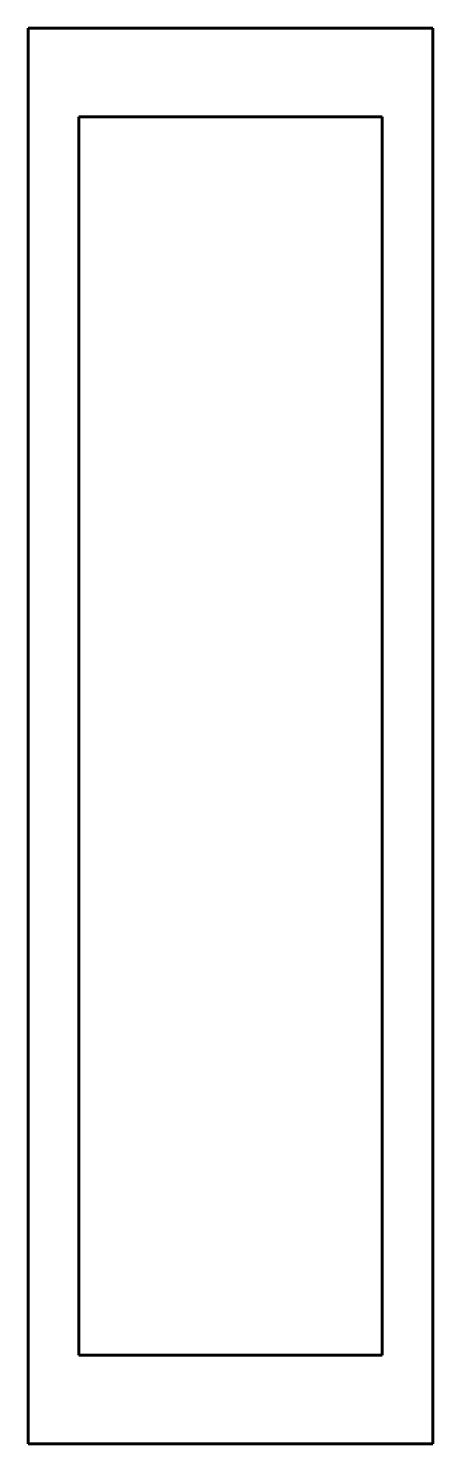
# Model space of a CAD drawing. Header units: millimetres. Extents: x -16 to 16, y -56 to 56.
import ezdxf

# ---------------------------------------------------------------- set-up
doc = ezdxf.new("R2010")
doc.units = ezdxf.units.MM
doc.linetypes.add('K5LT_BASIC', pattern=[0])

msp = doc.modelspace()

# ---------------------------------------------------------------- linework, layer by layer
at = {"color": 150, "linetype": 'K5LT_BASIC', "lineweight": 60, "true_color": 0x0080ff}
for p, q in [((-16, 56), (16, 56)), ((-16, 56), (-16, -56)), ((16, 56), (16, -56)), ((-12, 49), (-12, -49)), ((-12, 49), (12, 49)), ((12, 49), (12, -49)), ((12, -49), (-12, -49)), ((16, -56), (-16, -56))]:
    msp.add_line(p, q, dxfattribs=at)

doc.saveas('drawing.dxf')
